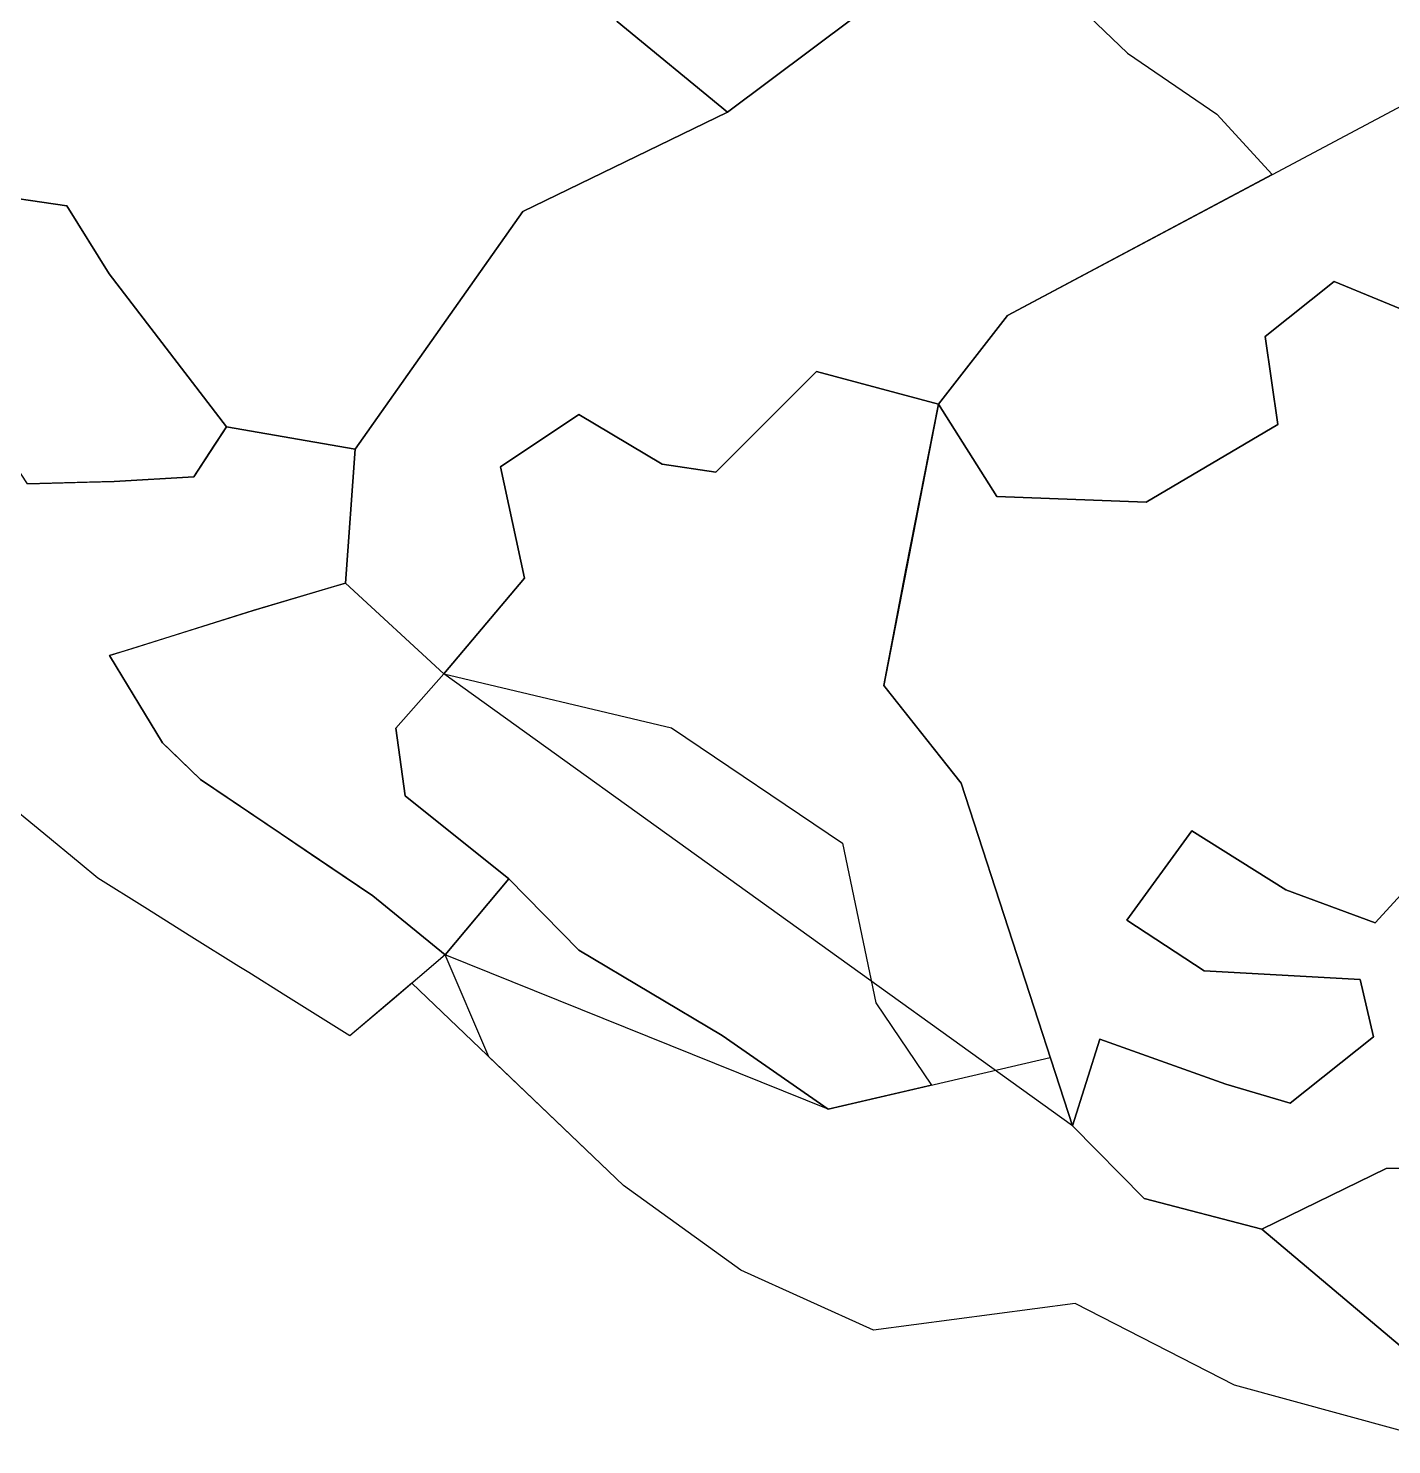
# Model space of a CAD drawing. Header units: metres. Extents: x 469759 to 470079, y 4349683 to 4349873.
# Drawn here: x 469830.4 to 469879.6, y 4349708.4 to 4349759.5 of the extents above; entities that cross this region are included whole.
import ezdxf

# ---------------------------------------------------------------- set-up
doc = ezdxf.new("R2010")
doc.units = ezdxf.units.M
doc.layers.add('0.500-1.000', color=4, linetype='Continuous')
doc.layers.add('综合图_历史矿块', color=7, linetype='Continuous')

msp = doc.modelspace()

# ---------------------------------------------------------------- linework, layer by layer
at = {"layer": '0.500-1.000', "color": 4, "lineweight": 30}
msp.add_lwpolyline([(469881.832, 4349708.397), (469873.956, 4349710.541), (469868.207, 4349713.482), (469860.922, 4349712.521), (469856.143, 4349714.688), (469851.91, 4349717.746), (469844.273, 4349725.037), (469842.033, 4349723.139), (469839.732, 4349724.579), (469838.39, 4349725.419), (469838.038, 4349725.64), (469836.343, 4349726.701), (469834.646, 4349727.763), (469832.951, 4349728.824), (469832.314, 4349729.351), (469830.995, 4349730.442), (469829.453, 4349731.717)], dxfattribs=at)
msp.add_lwpolyline([(469881.832, 4349708.397), (469873.956, 4349710.541), (469868.207, 4349713.482), (469860.922, 4349712.521), (469856.143, 4349714.688), (469851.91, 4349717.746), (469844.273, 4349725.037), (469842.033, 4349723.139), (469839.732, 4349724.579), (469838.39, 4349725.419), (469838.038, 4349725.64), (469836.343, 4349726.701), (469834.646, 4349727.763), (469832.951, 4349728.824), (469832.314, 4349729.351), (469830.995, 4349730.442), (469829.453, 4349731.717)], dxfattribs=at)
at = {"layer": '综合图_历史矿块', "color": 9}
for points in [[(469851.682, 4349759.72), (469853.994, 4349765.649), (469858.315, 4349764.574), (469864.214, 4349766.26), (469866.414, 4349769.254), (469869.209, 4349769.667), (469871.209, 4349769.962), (469871.556, 4349768.128), (469868.362, 4349765.532), (469860.241, 4349759.881), (469855.658, 4349756.452), (469851.682, 4349759.72)], [(469863.277, 4349745.916), (469865.757, 4349749.122), (469884.88, 4349759.29), (469889.478, 4349756.794), (469892.637, 4349754.266), (469891.705, 4349752.968), (469892.104, 4349749.476), (469890.375, 4349747.712), (469887.283, 4349746.98), (469882.661, 4349748.577), (469880.7, 4349749.043), (469877.541, 4349750.341), (469875.059, 4349748.364), (469875.513, 4349745.185), (469870.758, 4349742.39), (469865.372, 4349742.59), (469863.277, 4349745.916)], [(469808.467, 4349758.645), (469817.134, 4349758.797), (469819.322, 4349757.977), (469824.551, 4349755.961), (469828.701, 4349753.527), (469831.831, 4349753.068), (469833.358, 4349750.622), (469837.582, 4349745.099), (469836.404, 4349743.299), (469833.538, 4349743.132), (469830.409, 4349743.046), (469826.447, 4349749.059), (469820.435, 4349748.718), (469816.901, 4349750.392), (469815.661, 4349753.368), (469810.454, 4349754.359), (469806.711, 4349755.398), (469808.467, 4349758.645)], [(469845.427, 4349736.191), (469848.343, 4349739.646), (469847.477, 4349743.663), (469850.298, 4349745.551), (469853.308, 4349743.754), (469855.24, 4349743.466), (469858.867, 4349747.095), (469863.277, 4349745.916), (469861.304, 4349735.775), (469861.567, 4349735.442), (469864.089, 4349732.247), (469868.108, 4349719.891), (469845.427, 4349736.191)], [(469841.494, 4349739.351), (469841.884, 4349739.466), (469845.427, 4349736.191), (469843.7, 4349734.237), (469844.034, 4349731.795), (469847.774, 4349728.804), (469845.478, 4349726.059), (469842.869, 4349728.186), (469836.652, 4349732.389), (469835.282, 4349733.706), (469833.362, 4349736.85), (469838.549, 4349738.484), (469841.494, 4349739.351)], [(469845.427, 4349736.191), (469853.646, 4349734.245), (469859.815, 4349730.088), (469861.012, 4349724.333), (469863.02, 4349721.36), (469859.293, 4349720.49), (469855.469, 4349723.158), (469850.298, 4349726.225), (469847.774, 4349728.804), (469844.034, 4349731.795), (469843.7, 4349734.237), (469845.427, 4349736.191)], [(469881.832, 4349708.397), (469873.956, 4349710.541), (469868.207, 4349713.482), (469860.922, 4349712.521), (469856.143, 4349714.688), (469851.91, 4349717.746), (469847.05, 4349722.386), (469845.478, 4349726.059), (469847.774, 4349728.804), (469850.298, 4349726.225), (469855.469, 4349723.158), (469859.293, 4349720.49), (469867.304, 4349722.364), (469868.108, 4349719.891), (469870.688, 4349717.269), (469874.94, 4349716.167), (469880.538, 4349711.441), (469881.832, 4349708.397)], [(469859.293, 4349720.49), (469845.478, 4349726.059), (469847.774, 4349728.804), (469850.298, 4349726.225), (469855.469, 4349723.158), (469859.293, 4349720.49)], [(469874.939, 4349716.168), (469879.423, 4349718.362), (469885.99, 4349718.382), (469888.312, 4349716.306), (469890.846, 4349713.509), (469888.869, 4349713.163), (469883.538, 4349714.441), (469880.539, 4349711.442), (469874.939, 4349716.168)]]:
    msp.add_lwpolyline(points, close=True, dxfattribs=at)
for points in [[(469826.099, 4349763.33), (469832.229, 4349766.357), (469836.359, 4349766.411), (469842.005, 4349764.839), (469852.242, 4349767.401), (469853.994, 4349765.649), (469851.682, 4349759.72), (469855.658, 4349756.452), (469848.28, 4349752.862), (469842.228, 4349744.294), (469837.582, 4349745.099), (469833.358, 4349750.622), (469831.831, 4349753.068), (469828.701, 4349753.527)], [(469867.863, 4349760.713), (469870.09, 4349758.577), (469873.314, 4349756.381), (469875.304, 4349754.198), (469865.757, 4349749.122), (469863.277, 4349745.916), (469858.867, 4349747.095), (469855.24, 4349743.466), (469853.308, 4349743.754), (469850.298, 4349745.551), (469847.477, 4349743.663), (469848.343, 4349739.646), (469845.427, 4349736.191), (469845.427, 4349736.191), (469841.883, 4349739.467), (469842.228, 4349744.294), (469848.28, 4349752.862), (469855.658, 4349756.452), (469860.241, 4349759.881)], [(469881.844, 4349730.278), (469879.019, 4349727.218), (469875.805, 4349728.411), (469872.409, 4349730.537), (469870.07, 4349727.308), (469872.853, 4349725.479), (469878.48, 4349725.177), (469878.965, 4349723.109), (469875.959, 4349720.708), (469873.638, 4349721.402), (469869.089, 4349723.024), (469868.108, 4349719.891), (469864.089, 4349732.247), (469861.303, 4349735.776), (469862.112, 4349740.002), (469863.277, 4349745.916), (469863.277, 4349745.916), (469865.372, 4349742.59), (469870.758, 4349742.39), (469875.513, 4349745.185), (469875.059, 4349748.364), (469877.541, 4349750.341), (469880.7, 4349749.043)], [(469830.409, 4349743.046), (469832.56, 4349743.105), (469833.538, 4349743.132), (469836.404, 4349743.299), (469837.141, 4349744.424), (469837.582, 4349745.099), (469842.228, 4349744.294), (469842.228, 4349744.294), (469841.884, 4349739.466), (469838.549, 4349738.484), (469834.168, 4349737.097), (469833.362, 4349736.85), (469833.602, 4349736.457), (469835.282, 4349733.706), (469835.517, 4349733.481), (469836.652, 4349732.389), (469839.555, 4349730.426), (469840.922, 4349729.502), (469841.212, 4349729.306), (469842.869, 4349728.186), (469845.478, 4349726.059), (469843.559, 4349724.432), (469842.033, 4349723.139), (469839.732, 4349724.579), (469838.39, 4349725.419), (469838.037, 4349725.64), (469836.342, 4349726.702), (469834.646, 4349727.763), (469832.951, 4349728.824), (469832.314, 4349729.351), (469830.995, 4349730.442), (469829.453, 4349731.717)], [(469885.99, 4349718.382), (469879.423, 4349718.362), (469874.939, 4349716.168), (469870.688, 4349717.269), (469868.108, 4349719.891), (469869.089, 4349723.024), (469873.638, 4349721.402), (469875.959, 4349720.708), (469878.965, 4349723.109), (469878.48, 4349725.177), (469872.853, 4349725.479), (469870.07, 4349727.308), (469870.07, 4349727.308), (469872.409, 4349730.537), (469875.805, 4349728.411), (469879.019, 4349727.218), (469881.844, 4349730.278)], [(469880.538, 4349711.441), (469874.939, 4349716.168), (469879.423, 4349718.362), (469885.99, 4349718.382)]]:
    msp.add_lwpolyline(points, dxfattribs=at)

doc.saveas('drawing.dxf')
